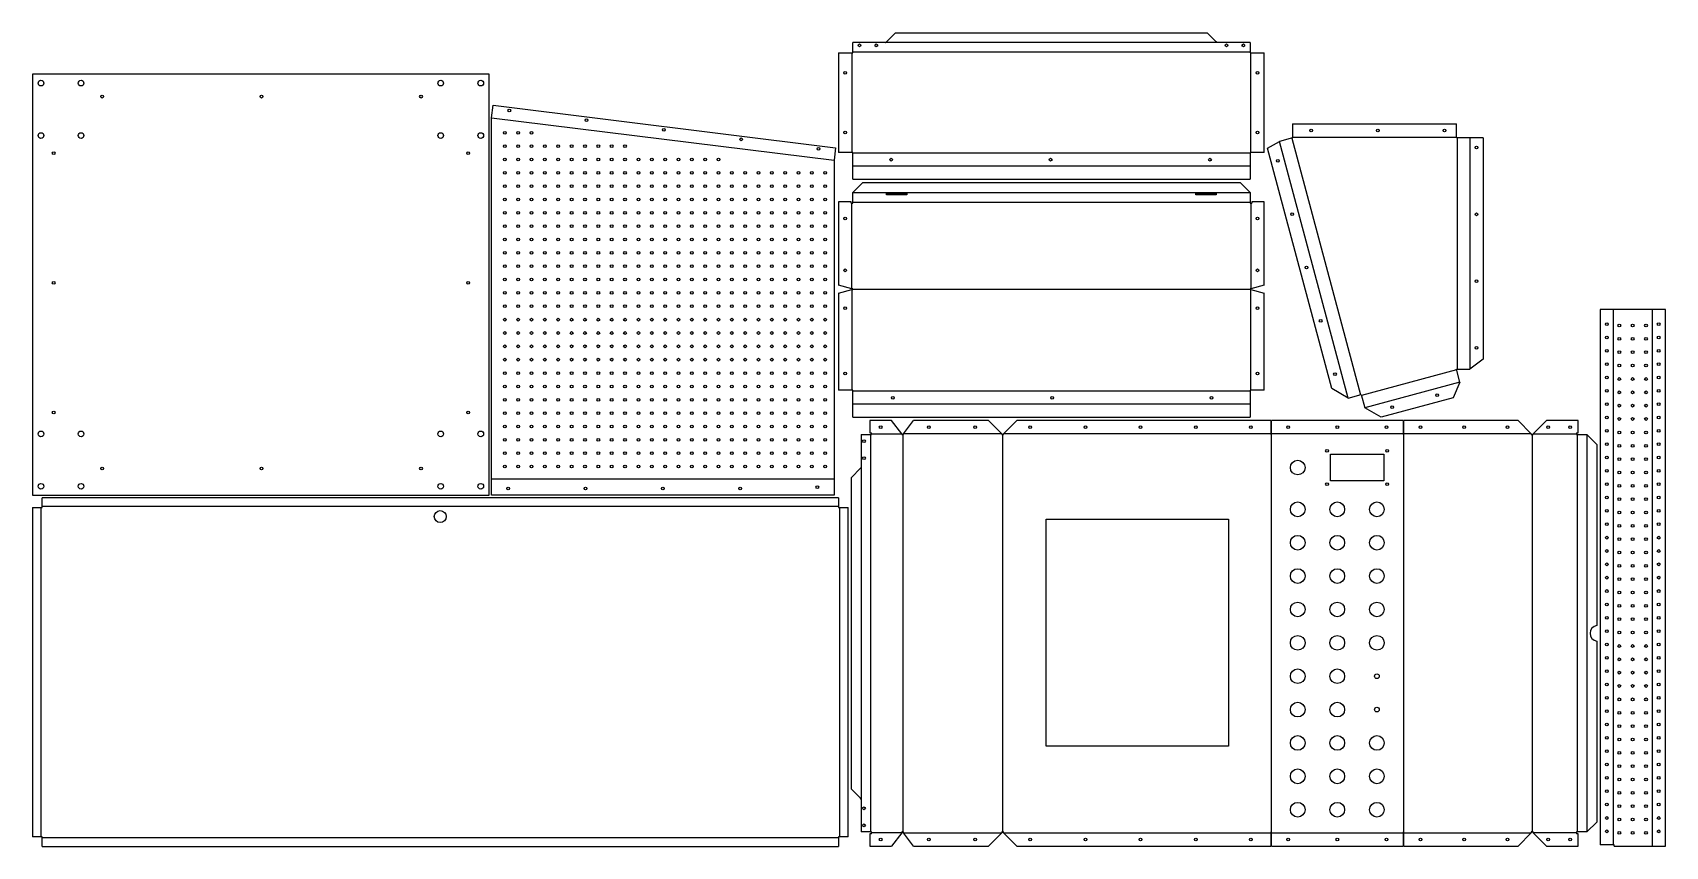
# Model space of a CAD drawing. Header units: metres. Extents: x 12 to 2459, y 12 to 1231.
import ezdxf

# ---------------------------------------------------------------- set-up
doc = ezdxf.new("R2010")
doc.units = ezdxf.units.M
doc.layers.add('CUT', color=3, linetype='Continuous')

msp = doc.modelspace()

# ---------------------------------------------------------------- linework, layer by layer
at = {"layer": 'CUT', "color": 3, "linetype": 'Continuous', "ltscale": 25.4}
for p, q in [((1305.6, 1231.3), (1291.9, 1217.6)), ((1305.6, 1231.3), (1772.6, 1231.3)), ((1772.6, 1231.3), (1786.3, 1217.6)), ((1220.2, 1201.1), (1220.2, 1051.9)), ((1220.2, 1201.1), (1241.4, 1201.1)), ((1290.6, 1216.7), (1241.4, 1216.7)), ((1241.4, 1201.1), (1241.4, 1216.7)), ((1290.6, 1216.7), (1290.8, 1216.8)), ((1290.8, 1216.8), (1291.9, 1217.6)), ((1787.4, 1216.8), (1786.3, 1217.6)), ((1787.6, 1216.7), (1787.4, 1216.8)), ((1836.8, 1216.7), (1787.6, 1216.7)), ((1836.8, 1216.7), (1836.8, 1201.1)), ((1836.8, 1201.1), (1858.1, 1201.1)), ((1858.1, 1051.9), (1858.1, 1201.1)), ((696.5, 1169), (12.5, 1169)), ((12.5, 1169), (12.5, 538.5)), ((696.5, 538.5), (696.5, 1169)), ((700.2, 1103.8), (702.5, 1122.7)), ((700.2, 538.3), (700.2, 1103.8)), ((702.5, 1122.7), (1215.7, 1059)), ((1900.5, 1094.9), (2146, 1094.9)), ((1900.5, 1094.9), (1900.5, 1073.7)), ((2146, 1073.7), (2146, 1094.9)), ((1215.7, 1059), (1213.4, 1040.1)), ((1863.1, 1058.1), (1881, 1068.4)), ((1959.6, 698), (1863.1, 1058.1)), ((1900.5, 1073.7), (1881, 1068.4)), ((2186.2, 1073.7), (2146, 1073.7)), ((2186.2, 1073.7), (2186.2, 742.3)), ((1213.4, 1040.1), (1213.4, 538.3)), ((1241.4, 1051.9), (1220.2, 1051.9)), ((1241.4, 1011.7), (1241.4, 1051.9)), ((1836.8, 1051.9), (1836.8, 1011.7)), ((1858.1, 1051.9), (1836.8, 1051.9)), ((1241.4, 1011.7), (1836.8, 1011.7)), ((1241.4, 991.7), (1256.4, 1006.7)), ((1256.4, 1006.7), (1821.9, 1006.7)), ((1821.9, 1006.7), (1836.8, 991.7)), ((1241.4, 976.1), (1241.4, 991.7)), ((1292.2, 988.3), (1292.2, 990.7)), ((1292.2, 990.7), (1322.6, 990.7)), ((1322.6, 988.3), (1292.2, 988.3)), ((1322.6, 990.7), (1322.6, 988.3)), ((1755.6, 990.7), (1786, 990.7)), ((1755.6, 988.3), (1755.6, 990.7)), ((1786, 988.3), (1755.6, 988.3)), ((1786, 990.7), (1786, 990.4)), ((1786, 990.4), (1786, 989.2)), ((1786, 990.4), (1786, 990.4)), ((1786, 989.2), (1786, 988.3)), ((1786, 989.2), (1786, 989.2)), ((1836.8, 991.7), (1836.8, 976.1)), ((1238.9, 978), (1220.2, 978)), ((1220.2, 978), (1220.2, 852.8)), ((1238.9, 976.1), (1238.9, 978)), ((1238.9, 976.1), (1241.4, 976.1)), ((1836.8, 976.1), (1839.4, 976.1)), ((1858.1, 978), (1839.4, 978)), ((1839.4, 978), (1839.4, 976.1)), ((1858.1, 852.8), (1858.1, 978)), ((1240.2, 847.4), (1220.2, 852.8)), ((1220.2, 841.2), (1240.2, 846.6)), ((1220.2, 841.2), (1220.2, 695.6)), ((1241.4, 847.4), (1240.2, 847.4)), ((1240.2, 846.6), (1241.4, 846.6)), ((1241.4, 846.6), (1241.4, 847.4)), ((1838.1, 847.4), (1836.8, 847.4)), ((1836.8, 847.4), (1836.8, 846.6)), ((1836.8, 846.6), (1838.1, 846.6)), ((1858.1, 852.8), (1838.1, 847.4)), ((1838.1, 846.6), (1858.1, 841.2)), ((1858.1, 695.6), (1858.1, 841.2)), ((2459.2, 816.5), (2361.3, 816.5)), ((2361.3, 816.5), (2361.3, 14.8)), ((2459.2, 12.5), (2459.2, 816.5)), ((2186.2, 742.3), (2166.2, 727.2)), ((2151.2, 707.7), (2146, 727.2)), ((2146, 727.2), (2166.2, 727.2)), ((1241.4, 695.6), (1220.2, 695.6)), ((1241.4, 655.4), (1241.4, 695.6)), ((1836.8, 695.6), (1836.8, 655.4)), ((1858.1, 695.6), (1836.8, 695.6)), ((1984, 683.8), (1959.6, 698)), ((1984, 683.8), (2003.6, 689.1)), ((2003.6, 689.1), (2008.8, 669.5)), ((2151.2, 707.7), (2141.3, 684.3)), ((2033.3, 655.4), (2008.8, 669.5)), ((2141.3, 684.3), (2033.3, 655.4)), ((1241.4, 655.4), (1836.8, 655.4)), ((1267.3, 650.4), (1267.3, 631.7)), ((1299.6, 650.4), (1267.3, 650.4)), ((1315.2, 630.4), (1299.6, 650.4)), ((1317.4, 630.4), (1332.4, 650.4)), ((1444.8, 650.4), (1332.4, 650.4)), ((1444.8, 650.4), (1464.8, 630.4)), ((1467.4, 630.4), (1487.4, 650.4)), ((1868.2, 650.4), (1487.4, 650.4)), ((1868.2, 650.4), (1868.2, 629.2)), ((2066.2, 650.4), (1869, 650.4)), ((1869, 629.2), (1869, 650.4)), ((2066.2, 650.4), (2066.2, 629.2)), ((2238.4, 650.4), (2067.4, 650.4)), ((2067.4, 629.2), (2067.4, 650.4)), ((2238.4, 650.4), (2258.3, 630.4)), ((2260.9, 630.4), (2280.9, 650.4)), ((2328.6, 650.4), (2280.9, 650.4)), ((2328.6, 631.7), (2328.6, 650.4)), ((1254, 629.2), (1254, 580)), ((1254, 629.2), (1269.6, 629.2)), ((1267.3, 631.7), (1269.6, 631.7)), ((1269.6, 629.2), (1269.6, 631.7)), ((1315.2, 630.4), (1315.2, 629.2)), ((1315.2, 629.2), (1317.4, 629.2)), ((1317.4, 629.2), (1317.4, 630.4)), ((1464.8, 630.4), (1464.8, 629.2)), ((1464.8, 629.2), (1467.4, 629.2)), ((1467.4, 629.2), (1467.4, 630.4)), ((1869, 629.2), (1868.2, 629.2)), ((2067.4, 629.2), (2066.2, 629.2)), ((2258.3, 630.4), (2258.3, 629.2)), ((2258.3, 629.2), (2260.9, 629.2)), ((2260.9, 629.2), (2260.9, 630.4)), ((2326.1, 631.7), (2326.1, 629.2)), ((2326.1, 631.7), (2328.6, 631.7)), ((2326.1, 629.2), (2341.3, 629.2)), ((2341.3, 629.2), (2356.3, 614.2)), ((2356.3, 614.2), (2356.3, 343.3)), ((1957.2, 559.8), (1957.2, 599.8)), ((1957.2, 599.8), (2037.2, 599.8)), ((2037.2, 599.8), (2037.2, 559.8)), ((1239.4, 565), (1253.1, 578.7)), ((1239.4, 98), (1239.4, 565)), ((1253.9, 579.7), (1253.1, 578.7)), ((1254, 580), (1253.9, 579.7)), ((12.5, 538.5), (696.5, 538.5)), ((1213.4, 538.3), (700.2, 538.3)), ((2037.2, 559.8), (1957.2, 559.8)), ((12.5, 520), (12.5, 26.6)), ((12.5, 520), (26.8, 520)), ((1220.1, 534.2), (26.8, 534.2)), ((26.8, 520), (26.8, 534.2)), ((1220.1, 534.2), (1220.1, 520)), ((1220.1, 520), (1234.4, 520)), ((1234.4, 26.6), (1234.4, 520)), ((1531.3, 162.6), (1531.3, 502.6)), ((1531.3, 502.6), (1804.3, 502.6)), ((1804.3, 502.6), (1804.3, 162.6)), ((2356.3, 319.6), (2356.3, 48.7)), ((1804.3, 162.6), (1531.3, 162.6)), ((1239.4, 98), (1253.1, 84.3)), ((1253.9, 83.2), (1253.1, 84.3)), ((1254, 83), (1253.9, 83.2)), ((1254, 83), (1254, 33.8)), ((26.8, 26.6), (12.5, 26.6)), ((26.8, 12.3), (26.8, 26.6)), ((1234.4, 26.6), (1220.1, 26.6)), ((1220.1, 26.6), (1220.1, 12.3)), ((1269.6, 33.8), (1254, 33.8)), ((1267.3, 31.2), (1267.3, 12.5)), ((1269.6, 31.2), (1267.3, 31.2)), ((1269.6, 31.2), (1269.6, 33.8)), ((1315.2, 32.5), (1299.6, 12.5)), ((1317.4, 33.8), (1315.2, 33.8)), ((1315.2, 33.8), (1315.2, 32.5)), ((1317.4, 32.5), (1317.4, 33.8)), ((1332.4, 12.5), (1317.4, 32.5)), ((1464.8, 32.5), (1444.8, 12.5)), ((1467.4, 33.8), (1464.8, 33.8)), ((1464.8, 33.8), (1464.8, 32.5)), ((1467.4, 32.5), (1467.4, 33.8)), ((1487.4, 12.5), (1467.4, 32.5)), ((1868.2, 33.8), (1869, 33.8)), ((1868.2, 33.8), (1868.2, 12.5)), ((1869, 12.5), (1869, 33.8)), ((2066.2, 33.8), (2067.4, 33.8)), ((2066.2, 33.8), (2066.2, 12.5)), ((2067.4, 12.5), (2067.4, 33.8)), ((2258.3, 32.5), (2238.4, 12.5)), ((2260.9, 33.8), (2258.3, 33.8)), ((2258.3, 33.8), (2258.3, 32.5)), ((2260.9, 32.5), (2260.9, 33.8)), ((2260.9, 32.5), (2280.9, 12.5)), ((2326.1, 33.8), (2326.1, 31.2)), ((2341.3, 33.8), (2326.1, 33.8)), ((2328.6, 31.2), (2326.1, 31.2)), ((2328.6, 12.5), (2328.6, 31.2)), ((2356.3, 48.7), (2341.3, 33.8)), ((26.8, 12.3), (1220.1, 12.3)), ((1267.3, 12.5), (1299.6, 12.5)), ((1332.4, 12.5), (1444.8, 12.5)), ((1487.4, 12.5), (1868.2, 12.5)), ((1869, 12.5), (2066.2, 12.5)), ((2067.4, 12.5), (2238.4, 12.5)), ((2280.9, 12.5), (2328.6, 12.5)), ((2382.5, 14.8), (2361.3, 14.8)), ((2382.5, 12.5), (2382.5, 14.8)), ((2382.5, 12.5), (2459.2, 12.5))]:
    msp.add_line(p, q, dxfattribs=at)
at = {"layer": 'CUT', "color": 4, "ltscale": 25.4}
for p, q in [((1240.2, 1201.1), (1240.2, 1051.9)), ((1836.8, 1216.4), (1241.4, 1216.4)), ((1241.4, 1202.4), (1836.8, 1202.4)), ((1838.1, 1051.9), (1838.1, 1201.1)), ((700.2, 1103.8), (1213.4, 1040.1)), ((1984, 683.8), (1881, 1068.4)), ((1899.3, 1073.3), (2002.3, 688.7)), ((1900.5, 1074.9), (2146, 1074.9)), ((2147.2, 1073.7), (2147.2, 727.2)), ((2166.2, 1073.7), (2166.2, 727.2)), ((1836.8, 1050.6), (1241.4, 1050.6)), ((1241.4, 1031.7), (1836.8, 1031.7)), ((1241.4, 991.7), (1836.8, 991.7)), ((1240.2, 847.4), (1240.2, 976.1)), ((1836.8, 976.9), (1241.4, 976.9)), ((1838.1, 976.1), (1838.1, 847.4)), ((1240.2, 846.6), (1240.2, 695.6)), ((1241.4, 847), (1836.8, 847)), ((1838.1, 695.6), (1838.1, 846.6)), ((2381.2, 816.5), (2381.2, 14.8)), ((2439.2, 816.5), (2439.2, 12.5)), ((2146.3, 726), (2003.9, 687.8)), ((1836.8, 694.4), (1241.4, 694.4)), ((2151.2, 707.7), (2008.8, 669.5)), ((1241.4, 675.4), (1836.8, 675.4)), ((1254.3, 629.2), (1254.3, 33.8)), ((1268.3, 629.2), (1268.3, 33.8)), ((1269.6, 630.4), (1315.2, 630.4)), ((1316.3, 629.2), (1316.3, 33.8)), ((1464.8, 630.4), (1317.4, 630.4)), ((1466.1, 629.2), (1466.1, 33.8)), ((1868.2, 630.4), (1467.4, 630.4)), ((1868.6, 629.2), (1868.6, 33.8)), ((2066.2, 630.4), (1869, 630.4)), ((2066.8, 629.2), (2066.8, 33.8)), ((2258.3, 630.4), (2067.4, 630.4)), ((2259.6, 629.2), (2259.6, 33.8)), ((2260.9, 630.4), (2326.1, 630.4)), ((2327.5, 33.8), (2327.5, 629.2)), ((2341.3, 629.2), (2341.3, 33.8)), ((1213.4, 562.4), (700.2, 562.4)), ((25.5, 26.6), (25.5, 520)), ((1220.1, 521.3), (26.8, 521.3)), ((1221.4, 520), (1221.4, 26.6)), ((1220.1, 25.3), (26.8, 25.3)), ((1315.2, 32.5), (1269.6, 32.5)), ((1317.4, 32.5), (1464.8, 32.5)), ((1467.4, 32.5), (1868.2, 32.5)), ((1869, 32.5), (2066.2, 32.5)), ((2067.4, 32.5), (2258.3, 32.5)), ((2326.1, 32.5), (2260.9, 32.5))]:
    msp.add_line(p, q, dxfattribs=at)
at = {"layer": 'CUT', "color": 3, "linetype": 'Continuous', "ltscale": 25.4}
for centre, radius in [((1251.4, 1212.4), 2.05), ((1276.8, 1212.4), 2.05), ((1801.4, 1212.4), 2.05), ((1826.8, 1212.4), 2.05), ((25, 1155.7), 4.25), ((85, 1155.7), 4.25), ((624, 1155.7), 4.25), ((684, 1155.7), 4.25), ((1230.2, 1171.1), 2.05), ((1848.1, 1171.1), 2.05), ((116.8, 1135.5), 2.05), ((355.6, 1135.5), 2.05), ((594.5, 1135.5), 2.05), ((726.8, 1114.6), 2.05), ((842.6, 1100.3), 2.05), ((25, 1077.2), 4.25), ((85, 1077.2), 4.25), ((624, 1077.2), 4.25), ((684, 1077.2), 4.25), ((720.2, 1081.4), 2.05), ((740.2, 1081.4), 2.05), ((760.2, 1081.4), 2.05), ((958.5, 1085.9), 2.05), ((1230.2, 1081.9), 2.05), ((1848.1, 1081.9), 2.05), ((1928.3, 1084.9), 2.05), ((2028.3, 1084.9), 2.05), ((2128.3, 1084.9), 2.05), ((44, 1051), 2.05), ((665, 1051), 2.05), ((720.2, 1061.4), 2.05), ((740.2, 1061.4), 2.05), ((760.2, 1061.4), 2.05), ((780.2, 1061.4), 2.05), ((800.2, 1061.4), 2.05), ((820.2, 1061.4), 2.05), ((840.2, 1061.4), 2.05), ((860.2, 1061.4), 2.05), ((880.2, 1061.4), 2.05), ((900.2, 1061.4), 2.05), ((1074.4, 1071.5), 2.05), ((1190.3, 1057.1), 2.05), ((2176.2, 1059.2), 2.05), ((720.2, 1041.4), 2.05), ((740.2, 1041.4), 2.05), ((760.2, 1041.4), 2.05), ((780.2, 1041.4), 2.05), ((800.2, 1041.4), 2.05), ((820.2, 1041.4), 2.05), ((840.2, 1041.4), 2.05), ((860.2, 1041.4), 2.05), ((880.2, 1041.4), 2.05), ((900.2, 1041.4), 2.05), ((920.2, 1041.4), 2.05), ((940.2, 1041.4), 2.05), ((960.2, 1041.4), 2.05), ((980.2, 1041.4), 2.05), ((1000.2, 1041.4), 2.05), ((1020.2, 1041.4), 2.05), ((1040.2, 1041.4), 2.05), ((1299.1, 1041.1), 2.05), ((1538, 1041.1), 2.05), ((1776.8, 1041.1), 2.05), ((1878.4, 1039.4), 2.05), ((720.2, 1021.4), 2.05), ((720.2, 1001.4), 2.05), ((740.2, 1021.4), 2.05), ((740.2, 1001.4), 2.05), ((760.2, 1021.4), 2.05), ((760.2, 1001.4), 2.05), ((780.2, 1021.4), 2.05), ((780.2, 1001.4), 2.05), ((800.2, 1021.4), 2.05), ((800.2, 1001.4), 2.05), ((820.2, 1021.4), 2.05), ((820.2, 1001.4), 2.05), ((840.2, 1021.4), 2.05), ((840.2, 1001.4), 2.05), ((860.2, 1021.4), 2.05), ((860.2, 1001.4), 2.05), ((880.2, 1021.4), 2.05), ((880.2, 1001.4), 2.05), ((900.2, 1021.4), 2.05), ((900.2, 1001.4), 2.05), ((920.2, 1021.4), 2.05), ((920.2, 1001.4), 2.05), ((940.2, 1021.4), 2.05), ((940.2, 1001.4), 2.05), ((960.2, 1021.4), 2.05), ((960.2, 1001.4), 2.05), ((980.2, 1021.4), 2.05), ((980.2, 1001.4), 2.05), ((1000.2, 1021.4), 2.05), ((1000.2, 1001.4), 2.05), ((1020.2, 1021.4), 2.05), ((1020.2, 1001.4), 2.05), ((1040.2, 1021.4), 2.05), ((1040.2, 1001.4), 2.05), ((1060.2, 1021.4), 2.05), ((1060.2, 1001.4), 2.05), ((1080.2, 1021.4), 2.05), ((1080.2, 1001.4), 2.05), ((1100.2, 1021.4), 2.05), ((1100.2, 1001.4), 2.05), ((1120.2, 1021.4), 2.05), ((1120.2, 1001.4), 2.05), ((1140.2, 1021.4), 2.05), ((1140.2, 1001.4), 2.05), ((1160.2, 1021.4), 2.05), ((1160.2, 1001.4), 2.05), ((1180.2, 1021.4), 2.05), ((1180.2, 1001.4), 2.05), ((1200.2, 1021.4), 2.05), ((1200.2, 1001.4), 2.05), ((720.2, 981.4), 2.05), ((740.2, 981.4), 2.05), ((760.2, 981.4), 2.05), ((780.2, 981.4), 2.05), ((800.2, 981.4), 2.05), ((820.2, 981.4), 2.05), ((840.2, 981.4), 2.05), ((860.2, 981.4), 2.05), ((880.2, 981.4), 2.05), ((900.2, 981.4), 2.05), ((920.2, 981.4), 2.05), ((940.2, 981.4), 2.05), ((960.2, 981.4), 2.05), ((980.2, 981.4), 2.05), ((1000.2, 981.4), 2.05), ((1020.2, 981.4), 2.05), ((1040.2, 981.4), 2.05), ((1060.2, 981.4), 2.05), ((1080.2, 981.4), 2.05), ((1100.2, 981.4), 2.05), ((1120.2, 981.4), 2.05), ((1140.2, 981.4), 2.05), ((1160.2, 981.4), 2.05), ((1180.2, 981.4), 2.05), ((1200.2, 981.4), 2.05), ((720.2, 961.4), 2.05), ((740.2, 961.4), 2.05), ((760.2, 961.4), 2.05), ((780.2, 961.4), 2.05), ((800.2, 961.4), 2.05), ((820.2, 961.4), 2.05), ((840.2, 961.4), 2.05), ((860.2, 961.4), 2.05), ((880.2, 961.4), 2.05), ((900.2, 961.4), 2.05), ((920.2, 961.4), 2.05), ((940.2, 961.4), 2.05), ((960.2, 961.4), 2.05), ((980.2, 961.4), 2.05), ((1000.2, 961.4), 2.05), ((1020.2, 961.4), 2.05), ((1040.2, 961.4), 2.05), ((1060.2, 961.4), 2.05), ((1080.2, 961.4), 2.05), ((1100.2, 961.4), 2.05), ((1120.2, 961.4), 2.05), ((1140.2, 961.4), 2.05), ((1160.2, 961.4), 2.05), ((1180.2, 961.4), 2.05), ((1200.2, 961.4), 2.05), ((1230.2, 953), 2.05), ((1848.1, 953), 2.05), ((1899.9, 959.5), 2.05), ((2176.2, 959.2), 2.05), ((720.2, 941.4), 2.05), ((740.2, 941.4), 2.05), ((760.2, 941.4), 2.05), ((780.2, 941.4), 2.05), ((800.2, 941.4), 2.05), ((820.2, 941.4), 2.05), ((840.2, 941.4), 2.05), ((860.2, 941.4), 2.05), ((880.2, 941.4), 2.05), ((900.2, 941.4), 2.05), ((920.2, 941.4), 2.05), ((940.2, 941.4), 2.05), ((960.2, 941.4), 2.05), ((980.2, 941.4), 2.05), ((1000.2, 941.4), 2.05), ((1020.2, 941.4), 2.05), ((1040.2, 941.4), 2.05), ((1060.2, 941.4), 2.05), ((1080.2, 941.4), 2.05), ((1100.2, 941.4), 2.05), ((1120.2, 941.4), 2.05), ((1140.2, 941.4), 2.05), ((1160.2, 941.4), 2.05), ((1180.2, 941.4), 2.05), ((1200.2, 941.4), 2.05), ((720.2, 921.4), 2.05), ((740.2, 921.4), 2.05), ((760.2, 921.4), 2.05), ((780.2, 921.4), 2.05), ((800.2, 921.4), 2.05), ((820.2, 921.4), 2.05), ((840.2, 921.4), 2.05), ((860.2, 921.4), 2.05), ((880.2, 921.4), 2.05), ((900.2, 921.4), 2.05), ((920.2, 921.4), 2.05), ((940.2, 921.4), 2.05), ((960.2, 921.4), 2.05), ((980.2, 921.4), 2.05), ((1000.2, 921.4), 2.05), ((1020.2, 921.4), 2.05), ((1040.2, 921.4), 2.05), ((1060.2, 921.4), 2.05), ((1080.2, 921.4), 2.05), ((1100.2, 921.4), 2.05), ((1120.2, 921.4), 2.05), ((1140.2, 921.4), 2.05), ((1160.2, 921.4), 2.05), ((1180.2, 921.4), 2.05), ((1200.2, 921.4), 2.05), ((720.2, 901.4), 2.05), ((720.2, 881.4), 2.05), ((740.2, 901.4), 2.05), ((740.2, 881.4), 2.05), ((760.2, 901.4), 2.05), ((760.2, 881.4), 2.05), ((780.2, 901.4), 2.05), ((780.2, 881.4), 2.05), ((800.2, 901.4), 2.05), ((800.2, 881.4), 2.05), ((820.2, 901.4), 2.05), ((820.2, 881.4), 2.05), ((840.2, 901.4), 2.05), ((840.2, 881.4), 2.05), ((860.2, 901.4), 2.05), ((860.2, 881.4), 2.05), ((880.2, 901.4), 2.05), ((880.2, 881.4), 2.05), ((900.2, 901.4), 2.05), ((900.2, 881.4), 2.05), ((920.2, 901.4), 2.05), ((920.2, 881.4), 2.05), ((940.2, 901.4), 2.05), ((940.2, 881.4), 2.05), ((960.2, 901.4), 2.05), ((960.2, 881.4), 2.05), ((980.2, 901.4), 2.05), ((980.2, 881.4), 2.05), ((1000.2, 901.4), 2.05), ((1000.2, 881.4), 2.05), ((1020.2, 901.4), 2.05), ((1020.2, 881.4), 2.05), ((1040.2, 901.4), 2.05), ((1040.2, 881.4), 2.05), ((1060.2, 901.4), 2.05), ((1060.2, 881.4), 2.05), ((1080.2, 901.4), 2.05), ((1080.2, 881.4), 2.05), ((1100.2, 901.4), 2.05), ((1100.2, 881.4), 2.05), ((1120.2, 901.4), 2.05), ((1120.2, 881.4), 2.05), ((1140.2, 901.4), 2.05), ((1140.2, 881.4), 2.05), ((1160.2, 901.4), 2.05), ((1160.2, 881.4), 2.05), ((1180.2, 901.4), 2.05), ((1180.2, 881.4), 2.05), ((1200.2, 901.4), 2.05), ((1200.2, 881.4), 2.05), ((1921.3, 879.6), 2.05), ((44, 856.6), 2.05), ((665, 856.6), 2.05), ((720.2, 861.4), 2.05), ((740.2, 861.4), 2.05), ((760.2, 861.4), 2.05), ((780.2, 861.4), 2.05), ((800.2, 861.4), 2.05), ((820.2, 861.4), 2.05), ((840.2, 861.4), 2.05), ((860.2, 861.4), 2.05), ((880.2, 861.4), 2.05), ((900.2, 861.4), 2.05), ((920.2, 861.4), 2.05), ((940.2, 861.4), 2.05), ((960.2, 861.4), 2.05), ((980.2, 861.4), 2.05), ((1000.2, 861.4), 2.05), ((1020.2, 861.4), 2.05), ((1040.2, 861.4), 2.05), ((1060.2, 861.4), 2.05), ((1080.2, 861.4), 2.05), ((1100.2, 861.4), 2.05), ((1120.2, 861.4), 2.05), ((1140.2, 861.4), 2.05), ((1160.2, 861.4), 2.05), ((1180.2, 861.4), 2.05), ((1200.2, 861.4), 2.05), ((1230.2, 875.3), 2.05), ((1848.1, 875.3), 2.05), ((2176.2, 859.2), 2.05), ((720.2, 841.4), 2.05), ((740.2, 841.4), 2.05), ((760.2, 841.4), 2.05), ((780.2, 841.4), 2.05), ((800.2, 841.4), 2.05), ((820.2, 841.4), 2.05), ((840.2, 841.4), 2.05), ((860.2, 841.4), 2.05), ((880.2, 841.4), 2.05), ((900.2, 841.4), 2.05), ((920.2, 841.4), 2.05), ((940.2, 841.4), 2.05), ((960.2, 841.4), 2.05), ((980.2, 841.4), 2.05), ((1000.2, 841.4), 2.05), ((1020.2, 841.4), 2.05), ((1040.2, 841.4), 2.05), ((1060.2, 841.4), 2.05), ((1080.2, 841.4), 2.05), ((1100.2, 841.4), 2.05), ((1120.2, 841.4), 2.05), ((1140.2, 841.4), 2.05), ((1160.2, 841.4), 2.05), ((1180.2, 841.4), 2.05), ((1200.2, 841.4), 2.05), ((720.2, 821.4), 2.05), ((740.2, 821.4), 2.05), ((760.2, 821.4), 2.05), ((780.2, 821.4), 2.05), ((800.2, 821.4), 2.05), ((820.2, 821.4), 2.05), ((840.2, 821.4), 2.05), ((860.2, 821.4), 2.05), ((880.2, 821.4), 2.05), ((900.2, 821.4), 2.05), ((920.2, 821.4), 2.05), ((940.2, 821.4), 2.05), ((960.2, 821.4), 2.05), ((980.2, 821.4), 2.05), ((1000.2, 821.4), 2.05), ((1020.2, 821.4), 2.05), ((1040.2, 821.4), 2.05), ((1060.2, 821.4), 2.05), ((1080.2, 821.4), 2.05), ((1100.2, 821.4), 2.05), ((1120.2, 821.4), 2.05), ((1140.2, 821.4), 2.05), ((1160.2, 821.4), 2.05), ((1180.2, 821.4), 2.05), ((1200.2, 821.4), 2.05), ((1230.2, 818.7), 2.05), ((1848.1, 818.7), 2.05), ((720.2, 801.4), 2.05), ((720.2, 781.4), 2.05), ((740.2, 801.4), 2.05), ((740.2, 781.4), 2.05), ((760.2, 801.4), 2.05), ((760.2, 781.4), 2.05), ((780.2, 801.4), 2.05), ((780.2, 781.4), 2.05), ((800.2, 801.4), 2.05), ((800.2, 781.4), 2.05), ((820.2, 801.4), 2.05), ((820.2, 781.4), 2.05), ((840.2, 801.4), 2.05), ((840.2, 781.4), 2.05), ((860.2, 801.4), 2.05), ((860.2, 781.4), 2.05), ((880.2, 801.4), 2.05), ((880.2, 781.4), 2.05), ((900.2, 801.4), 2.05), ((900.2, 781.4), 2.05), ((920.2, 801.4), 2.05), ((920.2, 781.4), 2.05), ((940.2, 801.4), 2.05), ((940.2, 781.4), 2.05), ((960.2, 801.4), 2.05), ((960.2, 781.4), 2.05), ((980.2, 801.4), 2.05), ((980.2, 781.4), 2.05), ((1000.2, 801.4), 2.05), ((1000.2, 781.4), 2.05), ((1020.2, 801.4), 2.05), ((1020.2, 781.4), 2.05), ((1040.2, 801.4), 2.05), ((1040.2, 781.4), 2.05), ((1060.2, 801.4), 2.05), ((1060.2, 781.4), 2.05), ((1080.2, 801.4), 2.05), ((1080.2, 781.4), 2.05), ((1100.2, 801.4), 2.05), ((1100.2, 781.4), 2.05), ((1120.2, 801.4), 2.05), ((1120.2, 781.4), 2.05), ((1140.2, 801.4), 2.05), ((1140.2, 781.4), 2.05), ((1160.2, 801.4), 2.05), ((1160.2, 781.4), 2.05), ((1180.2, 801.4), 2.05), ((1180.2, 781.4), 2.05), ((1200.2, 801.4), 2.05), ((1200.2, 781.4), 2.05), ((1942.7, 799.8), 2.05), ((2371.3, 794.8), 2.05), ((2390.2, 792.5), 2.05), ((2410.2, 792.5), 2.05), ((2430.2, 792.5), 2.05), ((2449.2, 794.8), 2.05), ((720.2, 761.4), 2.05), ((740.2, 761.4), 2.05), ((760.2, 761.4), 2.05), ((780.2, 761.4), 2.05), ((800.2, 761.4), 2.05), ((820.2, 761.4), 2.05), ((840.2, 761.4), 2.05), ((860.2, 761.4), 2.05), ((880.2, 761.4), 2.05), ((900.2, 761.4), 2.05), ((920.2, 761.4), 2.05), ((940.2, 761.4), 2.05), ((960.2, 761.4), 2.05), ((980.2, 761.4), 2.05), ((1000.2, 761.4), 2.05), ((1020.2, 761.4), 2.05), ((1040.2, 761.4), 2.05), ((1060.2, 761.4), 2.05), ((1080.2, 761.4), 2.05), ((1100.2, 761.4), 2.05), ((1120.2, 761.4), 2.05), ((1140.2, 761.4), 2.05), ((1160.2, 761.4), 2.05), ((1180.2, 761.4), 2.05), ((1200.2, 761.4), 2.05), ((2176.2, 759.2), 2.05), ((2371.3, 774.8), 2.05), ((2390.2, 772.5), 2.05), ((2410.2, 772.5), 2.05), ((2430.2, 772.5), 2.05), ((2449.2, 774.8), 2.05), ((720.2, 741.4), 2.05), ((740.2, 741.4), 2.05), ((760.2, 741.4), 2.05), ((780.2, 741.4), 2.05), ((800.2, 741.4), 2.05), ((820.2, 741.4), 2.05), ((840.2, 741.4), 2.05), ((860.2, 741.4), 2.05), ((880.2, 741.4), 2.05), ((900.2, 741.4), 2.05), ((920.2, 741.4), 2.05), ((940.2, 741.4), 2.05), ((960.2, 741.4), 2.05), ((980.2, 741.4), 2.05), ((1000.2, 741.4), 2.05), ((1020.2, 741.4), 2.05), ((1040.2, 741.4), 2.05), ((1060.2, 741.4), 2.05), ((1080.2, 741.4), 2.05), ((1100.2, 741.4), 2.05), ((1120.2, 741.4), 2.05), ((1140.2, 741.4), 2.05), ((1160.2, 741.4), 2.05), ((1180.2, 741.4), 2.05), ((1200.2, 741.4), 2.05), ((2371.3, 754.8), 2.05), ((2371.3, 734.8), 2.05), ((2390.2, 752.5), 2.05), ((2390.2, 732.5), 2.05), ((2410.2, 752.5), 2.05), ((2410.2, 732.5), 2.05), ((2430.2, 752.5), 2.05), ((2430.2, 732.5), 2.05), ((2449.2, 754.8), 2.05), ((2449.2, 734.8), 2.05), ((720.2, 721.4), 2.05), ((740.2, 721.4), 2.05), ((760.2, 721.4), 2.05), ((780.2, 721.4), 2.05), ((800.2, 721.4), 2.05), ((820.2, 721.4), 2.05), ((840.2, 721.4), 2.05), ((860.2, 721.4), 2.05), ((880.2, 721.4), 2.05), ((900.2, 721.4), 2.05), ((920.2, 721.4), 2.05), ((940.2, 721.4), 2.05), ((960.2, 721.4), 2.05), ((980.2, 721.4), 2.05), ((1000.2, 721.4), 2.05), ((1020.2, 721.4), 2.05), ((1040.2, 721.4), 2.05), ((1060.2, 721.4), 2.05), ((1080.2, 721.4), 2.05), ((1100.2, 721.4), 2.05), ((1120.2, 721.4), 2.05), ((1140.2, 721.4), 2.05), ((1160.2, 721.4), 2.05), ((1180.2, 721.4), 2.05), ((1200.2, 721.4), 2.05), ((1230.2, 720.6), 2.05), ((1848.1, 720.6), 2.05), ((1964.1, 719.9), 2.05), ((2371.3, 714.8), 2.05), ((2390.2, 712.5), 2.05), ((2410.2, 712.5), 2.05), ((2430.2, 712.5), 2.05), ((2449.2, 714.8), 2.05), ((720.2, 701.4), 2.05), ((740.2, 701.4), 2.05), ((760.2, 701.4), 2.05), ((780.2, 701.4), 2.05), ((800.2, 701.4), 2.05), ((820.2, 701.4), 2.05), ((840.2, 701.4), 2.05), ((860.2, 701.4), 2.05), ((880.2, 701.4), 2.05), ((900.2, 701.4), 2.05), ((920.2, 701.4), 2.05), ((940.2, 701.4), 2.05), ((960.2, 701.4), 2.05), ((980.2, 701.4), 2.05), ((1000.2, 701.4), 2.05), ((1020.2, 701.4), 2.05), ((1040.2, 701.4), 2.05), ((1060.2, 701.4), 2.05), ((1080.2, 701.4), 2.05), ((1100.2, 701.4), 2.05), ((1120.2, 701.4), 2.05), ((1140.2, 701.4), 2.05), ((1160.2, 701.4), 2.05), ((1180.2, 701.4), 2.05), ((1200.2, 701.4), 2.05), ((1301.4, 684.4), 2.05), ((1540.3, 684.4), 2.05), ((1779.1, 684.4), 2.05), ((2117.1, 688.2), 2.05), ((2371.3, 694.8), 2.05), ((2390.2, 692.5), 2.05), ((2410.2, 692.5), 2.05), ((2430.2, 692.5), 2.05), ((2449.2, 694.8), 2.05), ((44, 662.3), 2.05), ((665, 662.3), 2.05), ((720.2, 681.4), 2.05), ((720.2, 661.4), 2.05), ((740.2, 681.4), 2.05), ((740.2, 661.4), 2.05), ((760.2, 681.4), 2.05), ((760.2, 661.4), 2.05), ((780.2, 681.4), 2.05), ((780.2, 661.4), 2.05), ((800.2, 681.4), 2.05), ((800.2, 661.4), 2.05), ((820.2, 681.4), 2.05), ((820.2, 661.4), 2.05), ((840.2, 681.4), 2.05), ((840.2, 661.4), 2.05), ((860.2, 681.4), 2.05), ((860.2, 661.4), 2.05), ((880.2, 681.4), 2.05), ((880.2, 661.4), 2.05), ((900.2, 681.4), 2.05), ((900.2, 661.4), 2.05), ((920.2, 681.4), 2.05), ((920.2, 661.4), 2.05), ((940.2, 681.4), 2.05), ((940.2, 661.4), 2.05), ((960.2, 681.4), 2.05), ((960.2, 661.4), 2.05), ((980.2, 681.4), 2.05), ((980.2, 661.4), 2.05), ((1000.2, 681.4), 2.05), ((1000.2, 661.4), 2.05), ((1020.2, 681.4), 2.05), ((1020.2, 661.4), 2.05), ((1040.2, 681.4), 2.05), ((1040.2, 661.4), 2.05), ((1060.2, 681.4), 2.05), ((1060.2, 661.4), 2.05), ((1080.2, 681.4), 2.05), ((1080.2, 661.4), 2.05), ((1100.2, 681.4), 2.05), ((1100.2, 661.4), 2.05), ((1120.2, 681.4), 2.05), ((1120.2, 661.4), 2.05), ((1140.2, 681.4), 2.05), ((1140.2, 661.4), 2.05), ((1160.2, 681.4), 2.05), ((1160.2, 661.4), 2.05), ((1180.2, 681.4), 2.05), ((1180.2, 661.4), 2.05), ((1200.2, 681.4), 2.05), ((1200.2, 661.4), 2.05), ((2050, 670.2), 2.05), ((2371.3, 674.8), 2.05), ((2390.2, 672.5), 2.05), ((2410.2, 672.5), 2.05), ((2430.2, 672.5), 2.05), ((2449.2, 674.8), 2.05), ((720.2, 641.4), 2.05), ((740.2, 641.4), 2.05), ((760.2, 641.4), 2.05), ((780.2, 641.4), 2.05), ((800.2, 641.4), 2.05), ((820.2, 641.4), 2.05), ((840.2, 641.4), 2.05), ((860.2, 641.4), 2.05), ((880.2, 641.4), 2.05), ((900.2, 641.4), 2.05), ((920.2, 641.4), 2.05), ((940.2, 641.4), 2.05), ((960.2, 641.4), 2.05), ((980.2, 641.4), 2.05), ((1000.2, 641.4), 2.05), ((1020.2, 641.4), 2.05), ((1040.2, 641.4), 2.05), ((1060.2, 641.4), 2.05), ((1080.2, 641.4), 2.05), ((1100.2, 641.4), 2.05), ((1120.2, 641.4), 2.05), ((1140.2, 641.4), 2.05), ((1160.2, 641.4), 2.05), ((1180.2, 641.4), 2.05), ((1200.2, 641.4), 2.05), ((1283.3, 640.4), 2.05), ((1355.4, 640.4), 2.05), ((1424.8, 640.4), 2.05), ((1507.4, 640.4), 2.05), ((1590.1, 640.4), 2.05), ((1672.8, 640.4), 2.05), ((1755.5, 640.4), 2.05), ((1838.2, 640.4), 2.05), ((1894, 640.4), 2.05), ((1967.6, 640.4), 2.05), ((2041.2, 640.4), 2.05), ((2092.4, 640.4), 2.05), ((2157.6, 640.4), 2.05), ((2222.7, 640.4), 2.05), ((2283.5, 640.4), 2.05), ((2316.6, 640.4), 2.05), ((2371.3, 654.8), 2.05), ((2371.3, 634.8), 2.05), ((2390.2, 652.5), 2.05), ((2410.2, 652.5), 2.05), ((2430.2, 652.5), 2.05), ((2449.2, 654.8), 2.05), ((2449.2, 634.8), 2.05), ((25, 630.2), 4.25), ((85, 630.2), 4.25), ((624, 630.2), 4.25), ((684, 630.2), 4.25), ((720.2, 621.4), 2.05), ((740.2, 621.4), 2.05), ((760.2, 621.4), 2.05), ((780.2, 621.4), 2.05), ((800.2, 621.4), 2.05), ((820.2, 621.4), 2.05), ((840.2, 621.4), 2.05), ((860.2, 621.4), 2.05), ((880.2, 621.4), 2.05), ((900.2, 621.4), 2.05), ((920.2, 621.4), 2.05), ((940.2, 621.4), 2.05), ((960.2, 621.4), 2.05), ((980.2, 621.4), 2.05), ((1000.2, 621.4), 2.05), ((1020.2, 621.4), 2.05), ((1040.2, 621.4), 2.05), ((1060.2, 621.4), 2.05), ((1080.2, 621.4), 2.05), ((1100.2, 621.4), 2.05), ((1120.2, 621.4), 2.05), ((1140.2, 621.4), 2.05), ((1160.2, 621.4), 2.05), ((1180.2, 621.4), 2.05), ((1200.2, 621.4), 2.05), ((1258.3, 619.2), 2.05), ((2371.3, 614.8), 2.05), ((2390.2, 632.5), 2.05), ((2390.2, 612.5), 2.05), ((2410.2, 632.5), 2.05), ((2410.2, 612.5), 2.05), ((2430.2, 632.5), 2.05), ((2430.2, 612.5), 2.05), ((2449.2, 614.8), 2.05), ((720.2, 601.4), 2.05), ((740.2, 601.4), 2.05), ((760.2, 601.4), 2.05), ((780.2, 601.4), 2.05), ((800.2, 601.4), 2.05), ((820.2, 601.4), 2.05), ((840.2, 601.4), 2.05), ((860.2, 601.4), 2.05), ((880.2, 601.4), 2.05), ((900.2, 601.4), 2.05), ((920.2, 601.4), 2.05), ((940.2, 601.4), 2.05), ((960.2, 601.4), 2.05), ((980.2, 601.4), 2.05), ((1000.2, 601.4), 2.05), ((1020.2, 601.4), 2.05), ((1040.2, 601.4), 2.05), ((1060.2, 601.4), 2.05), ((1080.2, 601.4), 2.05), ((1100.2, 601.4), 2.05), ((1120.2, 601.4), 2.05), ((1140.2, 601.4), 2.05), ((1160.2, 601.4), 2.05), ((1180.2, 601.4), 2.05), ((1200.2, 601.4), 2.05), ((1258.3, 593.8), 2.05), ((1908.3, 579.8), 11), ((1952.2, 604.8), 2.05), ((2042.2, 604.8), 2.05), ((2371.3, 594.8), 2.05), ((2390.2, 592.5), 2.05), ((2410.2, 592.5), 2.05), ((2430.2, 592.5), 2.05), ((2449.2, 594.8), 2.05), ((116.8, 578.3), 2.05), ((355.6, 578.3), 2.05), ((594.5, 578.3), 2.05), ((720.2, 581.4), 2.05), ((740.2, 581.4), 2.05), ((760.2, 581.4), 2.05), ((780.2, 581.4), 2.05), ((800.2, 581.4), 2.05), ((820.2, 581.4), 2.05), ((840.2, 581.4), 2.05), ((860.2, 581.4), 2.05), ((880.2, 581.4), 2.05), ((900.2, 581.4), 2.05), ((920.2, 581.4), 2.05), ((940.2, 581.4), 2.05), ((960.2, 581.4), 2.05), ((980.2, 581.4), 2.05), ((1000.2, 581.4), 2.05), ((1020.2, 581.4), 2.05), ((1040.2, 581.4), 2.05), ((1060.2, 581.4), 2.05), ((1080.2, 581.4), 2.05), ((1100.2, 581.4), 2.05), ((1120.2, 581.4), 2.05), ((1140.2, 581.4), 2.05), ((1160.2, 581.4), 2.05), ((1180.2, 581.4), 2.05), ((1200.2, 581.4), 2.05), ((2371.3, 574.8), 2.05), ((2390.2, 572.5), 2.05), ((2410.2, 572.5), 2.05), ((2430.2, 572.5), 2.05), ((2449.2, 574.8), 2.05), ((25, 551.7), 4.25), ((85, 551.7), 4.25), ((624, 551.7), 4.25), ((684, 551.7), 4.25), ((725.2, 548.3), 2.05), ((841, 548.3), 2.05), ((956.8, 548.3), 2.05), ((1072.6, 548.3), 2.05), ((1188.4, 550.4), 2.05), ((1952.2, 554.8), 2.05), ((2042.2, 554.8), 2.05), ((2371.3, 554.8), 2.05), ((2390.2, 552.5), 2.05), ((2410.2, 552.5), 2.05), ((2430.2, 552.5), 2.05), ((2449.2, 554.8), 2.05), ((623.4, 506.3), 9), ((1908.3, 517.2), 11), ((1967.6, 517.2), 11), ((2026.9, 517.2), 11), ((2371.3, 534.8), 2.05), ((2371.3, 514.8), 2.05), ((2390.2, 532.5), 2.05), ((2390.2, 512.5), 2.05), ((2410.2, 532.5), 2.05), ((2410.2, 512.5), 2.05), ((2430.2, 532.5), 2.05), ((2430.2, 512.5), 2.05), ((2449.2, 534.8), 2.05), ((2449.2, 514.8), 2.05), ((2371.3, 494.8), 2.05), ((2390.2, 492.5), 2.05), ((2410.2, 492.5), 2.05), ((2430.2, 492.5), 2.05), ((2449.2, 494.8), 2.05), ((1908.3, 467.2), 11), ((1967.6, 467.2), 11), ((2026.9, 467.2), 11), ((2371.3, 474.8), 2.05), ((2390.2, 472.5), 2.05), ((2410.2, 472.5), 2.05), ((2430.2, 472.5), 2.05), ((2449.2, 474.8), 2.05), ((2371.3, 454.8), 2.05), ((2390.2, 452.5), 2.05), ((2410.2, 452.5), 2.05), ((2430.2, 452.5), 2.05), ((2449.2, 454.8), 2.05), ((1908.3, 417.2), 11), ((1967.6, 417.2), 11), ((2026.9, 417.2), 11), ((2371.3, 434.8), 2.05), ((2371.3, 414.8), 2.05), ((2390.2, 432.5), 2.05), ((2410.2, 432.5), 2.05), ((2430.2, 432.5), 2.05), ((2449.2, 434.8), 2.05), ((2449.2, 414.8), 2.05), ((2371.3, 394.8), 2.05), ((2390.2, 412.5), 2.05), ((2390.2, 392.5), 2.05), ((2410.2, 412.5), 2.05), ((2410.2, 392.5), 2.05), ((2430.2, 412.5), 2.05), ((2430.2, 392.5), 2.05), ((2449.2, 394.8), 2.05), ((1908.3, 367.2), 11), ((1967.6, 367.2), 11), ((2026.9, 367.2), 11), ((2371.3, 374.8), 2.05), ((2390.2, 372.5), 2.05), ((2410.2, 372.5), 2.05), ((2430.2, 372.5), 2.05), ((2449.2, 374.8), 2.05), ((2371.3, 354.8), 2.05), ((2390.2, 352.5), 2.05), ((2410.2, 352.5), 2.05), ((2430.2, 352.5), 2.05), ((2449.2, 354.8), 2.05), ((1908.3, 317.2), 11), ((1967.6, 317.2), 11), ((2026.9, 317.2), 11), ((2371.3, 334.8), 2.05), ((2390.2, 332.5), 2.05), ((2410.2, 332.5), 2.05), ((2430.2, 332.5), 2.05), ((2449.2, 334.8), 2.05), ((2371.3, 314.8), 2.05), ((2371.3, 294.8), 2.05), ((2390.2, 312.5), 2.05), ((2390.2, 292.5), 2.05), ((2410.2, 312.5), 2.05), ((2410.2, 292.5), 2.05), ((2430.2, 312.5), 2.05), ((2430.2, 292.5), 2.05), ((2449.2, 314.8), 2.05), ((2449.2, 294.8), 2.05), ((1908.3, 267.2), 11), ((1967.6, 267.2), 11), ((2026.9, 267.2), 3.5), ((2371.3, 274.8), 2.05), ((2390.2, 272.5), 2.05), ((2410.2, 272.5), 2.05), ((2430.2, 272.5), 2.05), ((2449.2, 274.8), 2.05), ((2371.3, 254.8), 2.05), ((2390.2, 252.5), 2.05), ((2410.2, 252.5), 2.05), ((2430.2, 252.5), 2.05), ((2449.2, 254.8), 2.05), ((1908.3, 217.2), 11), ((1967.6, 217.2), 11), ((2026.9, 217.2), 3.5), ((2371.3, 234.8), 2.05), ((2390.2, 232.5), 2.05), ((2410.2, 232.5), 2.05), ((2430.2, 232.5), 2.05), ((2449.2, 234.8), 2.05), ((2371.3, 214.8), 2.05), ((2371.3, 194.8), 2.05), ((2390.2, 212.5), 2.05), ((2410.2, 212.5), 2.05), ((2430.2, 212.5), 2.05), ((2449.2, 214.8), 2.05), ((2449.2, 194.8), 2.05), ((1908.3, 167.2), 11), ((1967.6, 167.2), 11), ((2026.9, 167.2), 11), ((2371.3, 174.8), 2.05), ((2390.2, 192.5), 2.05), ((2390.2, 172.5), 2.05), ((2410.2, 192.5), 2.05), ((2410.2, 172.5), 2.05), ((2430.2, 192.5), 2.05), ((2430.2, 172.5), 2.05), ((2449.2, 174.8), 2.05), ((2371.3, 154.8), 2.05), ((2390.2, 152.5), 2.05), ((2410.2, 152.5), 2.05), ((2430.2, 152.5), 2.05), ((2449.2, 154.8), 2.05), ((1908.3, 117.2), 11), ((1967.6, 117.2), 11), ((2026.9, 117.2), 11), ((2371.3, 134.8), 2.05), ((2390.2, 132.5), 2.05), ((2410.2, 132.5), 2.05), ((2430.2, 132.5), 2.05), ((2449.2, 134.8), 2.05), ((2371.3, 114.8), 2.05), ((2390.2, 112.5), 2.05), ((2410.2, 112.5), 2.05), ((2430.2, 112.5), 2.05), ((2449.2, 114.8), 2.05), ((1908.3, 67.2), 11), ((1967.6, 67.2), 11), ((2026.9, 67.2), 11), ((2371.3, 94.8), 2.05), ((2371.3, 74.8), 2.05), ((2390.2, 92.5), 2.05), ((2390.2, 72.5), 2.05), ((2410.2, 92.5), 2.05), ((2410.2, 72.5), 2.05), ((2430.2, 92.5), 2.05), ((2430.2, 72.5), 2.05), ((2449.2, 94.8), 2.05), ((2449.2, 74.8), 2.05), ((1258.3, 69.2), 2.05), ((2371.3, 54.8), 2.05), ((2390.2, 52.5), 2.05), ((2410.2, 52.5), 2.05), ((2430.2, 52.5), 2.05), ((2449.2, 54.8), 2.05), ((1258.3, 43.8), 2.05), ((1283.3, 22.5), 2.05), ((1355.4, 22.5), 2.05), ((1424.8, 22.5), 2.05), ((1507.4, 22.5), 2.05), ((1590.1, 22.5), 2.05), ((1672.8, 22.5), 2.05), ((1755.5, 22.5), 2.05), ((1838.2, 22.5), 2.05), ((1894, 22.5), 2.05), ((1967.6, 22.5), 2.05), ((2041.2, 22.5), 2.05), ((2092.4, 22.5), 2.05), ((2157.6, 22.5), 2.05), ((2222.7, 22.5), 2.05), ((2283.5, 22.5), 2.05), ((2316.6, 22.5), 2.05), ((2371.3, 34.8), 2.05), ((2390.2, 32.5), 2.05), ((2410.2, 32.5), 2.05), ((2430.2, 32.5), 2.05), ((2449.2, 34.8), 2.05)]:
    msp.add_circle(centre, radius, dxfattribs=at)
msp.add_arc((2358.3, 331.5), 12, 99.7524, -99.7524, dxfattribs=at)

doc.saveas('drawing.dxf')
